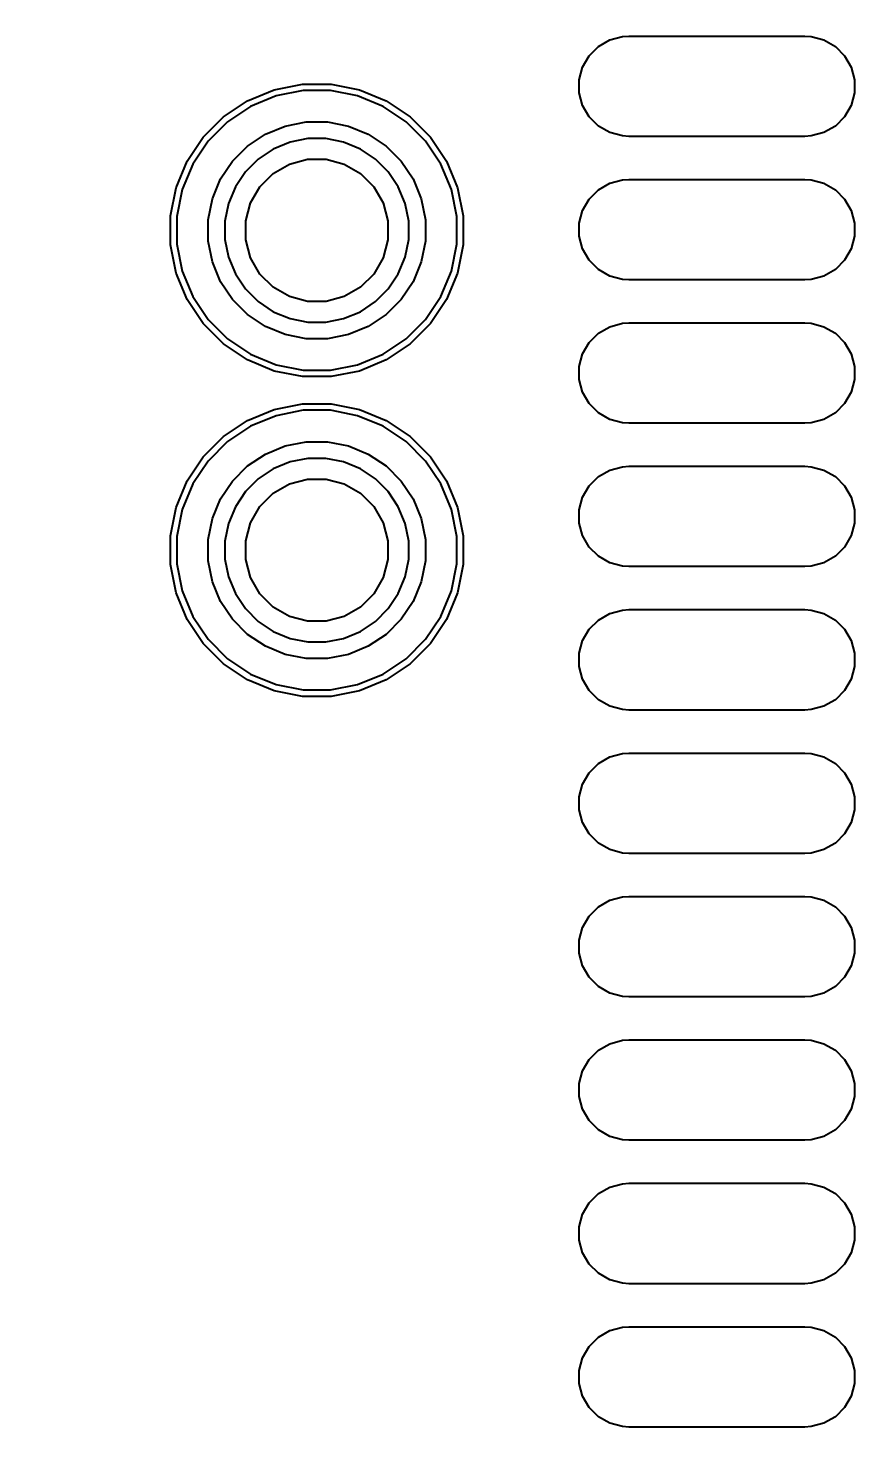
# Model space of a CAD drawing. Extents: x 76 to 193, y -170 to -23.
# Drawn here: x 132.14 to 137.9, y -143.28 to -133.38 of the extents above; entities that cross this region are included whole.
import ezdxf

# ---------------------------------------------------------------- set-up
doc = ezdxf.new("R2010")
doc.units = 0
doc.layers.get('0').update_dxf_attribs({"linetype": 'CONTINUOUS'})
doc.layers.get('Defpoints').update_dxf_attribs({"linetype": 'CONTINUOUS'})
doc.layers.add('BLACK', color=7, linetype='CONTINUOUS')
doc.dimstyles.get("Standard").update_dxf_attribs({"dimtxt": 3, "dimasz": 3, "dimexe": 0.18, "dimexo": 0.0625, "dimgap": 0.09, "dimtad": 0, "dimtih": 1, "dimtoh": 1, "dimzin": 0, "dimdsep": 46, "dimtxsty": 'Standard', "dimcen": 0.09, "dimclrd": 3, "dimclre": 3, "dimclrt": 3, "dimadec": 0, "dimazin": 0, "dimtfac": 1, "dimtofl": 0, "dimtmove": 0, "dimatfit": 3, "dimfxl": 1, "dimtolj": 1, "dimtzin": 0, "dimarcsym": 0})

# ---------------------------------------------------------------- blocks, each defined once
blk = doc.blocks.new('*D15')
at = {"color": 3, "linetype": 'Continuous', "lineweight": -2, "transparency": 16777216}
for p, q in [((134.4135, -52.4056), (82.0076, -52.4056)), ((82.1876, -55.4056), (82.1876, -103.5518)), ((82.1876, -154.878), (82.1876, -106.7318)), ((134.4855, -157.878), (82.0076, -157.878))]:
    blk.add_line(p, q, dxfattribs=at)
at = {"color": 3, "linetype": 'Continuous', "transparency": 16777216}
for points in [[(81.6876, -55.4056), (82.6876, -55.4056), (82.1876, -52.4056)], [(81.6876, -154.878), (82.6876, -154.878), (82.1876, -157.878)]]:
    blk.add_solid(points, dxfattribs=at)
at = {"layer": 'Defpoints', "color": 0, "linetype": 'Continuous', "transparency": 16777216}
for p in [(82.1876, -52.4056), (134.476, -52.4056), (134.548, -157.878)]:
    blk.add_point(p, dxfattribs=at)
at = {"color": 3, "linetype": 'Continuous', "transparency": 16777216, "insert": (82.1876, -105.1418), "char_height": 3, "attachment_point": 5}
blk.add_mtext('\\A1;105.47', dxfattribs=at)

msp = doc.modelspace()

# ---------------------------------------------------------------- linework, layer by layer
at = {"layer": 'BLACK', "linetype": 'Continuous'}
for p, q in [((136.116433, -133.502896), (136.195561, -133.457212)), ((136.116433, -133.502896), (136.195561, -133.457212)), ((136.195561, -133.457212), (136.283816, -133.433564)), ((136.195561, -133.457212), (136.283816, -133.433564)), ((136.283816, -133.433564), (136.3295, -133.43057)), ((136.283816, -133.433564), (136.3295, -133.43057)), ((136.3295, -133.43057), (137.5545, -133.43057)), ((136.3295, -133.43057), (137.5545, -133.43057)), ((137.5545, -133.43057), (137.600184, -133.433564)), ((137.5545, -133.43057), (137.600184, -133.433564)), ((137.600184, -133.433564), (137.688439, -133.457212)), ((137.600184, -133.433564), (137.688439, -133.457212)), ((137.688439, -133.457212), (137.767567, -133.502896)), ((137.688439, -133.457212), (137.767567, -133.502896)), ((136.006142, -133.646631), (136.051826, -133.567503)), ((136.006142, -133.646631), (136.051826, -133.567503)), ((136.051826, -133.567503), (136.116433, -133.502896)), ((136.051826, -133.567503), (136.116433, -133.502896)), ((137.767567, -133.502896), (137.832174, -133.567503)), ((137.767567, -133.502896), (137.832174, -133.567503)), ((137.832174, -133.567503), (137.877858, -133.646631)), ((137.832174, -133.567503), (137.877858, -133.646631)), ((135.982494, -133.734886), (136.006142, -133.646631)), ((135.982494, -133.734886), (136.006142, -133.646631)), ((137.877858, -133.646631), (137.901506, -133.734886)), ((137.877858, -133.646631), (137.901506, -133.734886)), ((133.856958, -133.804706), (134.054032, -133.765506)), ((134.054032, -133.765506), (134.254968, -133.765506)), ((134.254968, -133.765506), (134.452042, -133.804706)), ((135.982494, -133.826254), (135.982494, -133.734886)), ((135.982494, -133.826254), (135.982494, -133.734886)), ((137.901506, -133.734886), (137.901506, -133.826254)), ((137.901506, -133.734886), (137.901506, -133.826254)), ((133.504247, -133.993234), (133.671318, -133.881601)), ((133.671318, -133.881601), (133.856958, -133.804706)), ((133.870103, -133.848038), (133.692664, -133.921536)), ((134.058471, -133.81057), (133.870103, -133.848038)), ((134.250529, -133.81057), (134.058471, -133.81057)), ((134.438897, -133.848038), (134.250529, -133.81057)), ((134.616336, -133.921536), (134.438897, -133.848038)), ((134.452042, -133.804706), (134.637682, -133.881601)), ((134.637682, -133.881601), (134.804753, -133.993234)), ((136.006142, -133.914509), (135.982494, -133.826254)), ((136.006142, -133.914509), (135.982494, -133.826254)), ((137.901506, -133.826254), (137.877858, -133.914509)), ((137.901506, -133.826254), (137.877858, -133.914509)), ((133.692664, -133.921536), (133.532973, -134.028238)), ((134.776027, -134.028238), (134.616336, -133.921536)), ((136.051826, -133.993637), (136.006142, -133.914509)), ((136.051826, -133.993637), (136.006142, -133.914509)), ((137.877858, -133.914509), (137.832174, -133.993637)), ((137.877858, -133.914509), (137.832174, -133.993637)), ((133.362164, -134.135317), (133.504247, -133.993234)), ((133.532973, -134.028238), (133.397168, -134.164043)), ((133.796238, -134.11531), (133.933884, -134.058295)), ((133.933884, -134.058295), (134.080007, -134.02923)), ((134.080007, -134.02923), (134.228993, -134.02923)), ((134.228993, -134.02923), (134.375116, -134.058295)), ((134.375116, -134.058295), (134.512762, -134.11531)), ((134.911832, -134.164043), (134.776027, -134.028238)), ((134.804753, -133.993234), (134.946836, -134.135317)), ((136.116433, -134.058244), (136.051826, -133.993637)), ((136.116433, -134.058244), (136.051826, -133.993637)), ((136.195561, -134.103928), (136.116433, -134.058244)), ((136.195561, -134.103928), (136.116433, -134.058244)), ((137.767567, -134.058244), (137.688439, -134.103928)), ((137.767567, -134.058244), (137.688439, -134.103928)), ((137.832174, -133.993637), (137.767567, -134.058244)), ((137.832174, -133.993637), (137.767567, -134.058244)), ((133.250531, -134.302388), (133.362164, -134.135317)), ((133.397168, -134.164043), (133.290466, -134.323734)), ((133.672361, -134.198082), (133.796238, -134.11531)), ((133.967819, -134.170165), (133.851346, -134.218409)), ((134.091465, -134.14557), (133.967819, -134.170165)), ((134.217535, -134.14557), (134.091465, -134.14557)), ((134.341181, -134.170165), (134.217535, -134.14557)), ((134.457654, -134.218409), (134.341181, -134.170165)), ((134.512762, -134.11531), (134.636639, -134.198082)), ((135.018534, -134.323734), (134.911832, -134.164043)), ((134.946836, -134.135317), (135.058469, -134.302388)), ((136.283816, -134.127576), (136.195561, -134.103928)), ((136.283816, -134.127576), (136.195561, -134.103928)), ((136.3295, -134.13057), (136.283816, -134.127576)), ((136.3295, -134.13057), (136.283816, -134.127576)), ((137.5545, -134.13057), (136.3295, -134.13057)), ((137.5545, -134.13057), (136.3295, -134.13057)), ((137.600184, -134.127576), (137.5545, -134.13057)), ((137.600184, -134.127576), (137.5545, -134.13057)), ((137.688439, -134.103928), (137.600184, -134.127576)), ((137.688439, -134.103928), (137.600184, -134.127576)), ((133.567012, -134.303431), (133.672361, -134.198082)), ((133.851346, -134.218409), (133.746524, -134.288449)), ((134.562476, -134.288449), (134.457654, -134.218409)), ((134.636639, -134.198082), (134.741988, -134.303431)), ((133.173636, -134.488028), (133.250531, -134.302388)), ((133.290466, -134.323734), (133.216968, -134.501173)), ((133.48424, -134.427308), (133.567012, -134.303431)), ((133.657379, -134.377594), (133.587339, -134.482416)), ((133.746524, -134.288449), (133.657379, -134.377594)), ((133.850119, -134.388893), (133.963158, -134.32363)), ((133.963158, -134.32363), (134.089237, -134.289848)), ((134.089237, -134.289848), (134.219763, -134.289848)), ((134.219763, -134.289848), (134.345842, -134.32363)), ((134.345842, -134.32363), (134.458881, -134.388893)), ((134.651621, -134.377594), (134.562476, -134.288449)), ((134.721661, -134.482416), (134.651621, -134.377594)), ((134.741988, -134.303431), (134.82476, -134.427308)), ((135.092032, -134.501173), (135.018534, -134.323734)), ((135.058469, -134.302388), (135.135364, -134.488028)), ((133.427225, -134.564954), (133.48424, -134.427308)), ((133.587339, -134.482416), (133.539095, -134.598889)), ((133.69256, -134.594228), (133.757823, -134.481189)), ((133.757823, -134.481189), (133.850119, -134.388893)), ((134.458881, -134.388893), (134.551177, -134.481189)), ((134.551177, -134.481189), (134.61644, -134.594228)), ((134.769905, -134.598889), (134.721661, -134.482416)), ((134.82476, -134.427308), (134.881775, -134.564954)), ((136.116433, -134.502896), (136.195561, -134.457212)), ((136.116433, -134.502896), (136.195561, -134.457212)), ((136.195561, -134.457212), (136.283816, -134.433564)), ((136.195561, -134.457212), (136.283816, -134.433564)), ((136.283816, -134.433564), (136.3295, -134.43057)), ((136.283816, -134.433564), (136.3295, -134.43057)), ((136.3295, -134.43057), (137.5545, -134.43057)), ((136.3295, -134.43057), (137.5545, -134.43057)), ((137.5545, -134.43057), (137.600184, -134.433564)), ((137.5545, -134.43057), (137.600184, -134.433564)), ((137.600184, -134.433564), (137.688439, -134.457212)), ((137.600184, -134.433564), (137.688439, -134.457212)), ((137.688439, -134.457212), (137.767567, -134.502896)), ((137.688439, -134.457212), (137.767567, -134.502896)), ((133.134436, -134.685102), (133.173636, -134.488028)), ((133.216968, -134.501173), (133.1795, -134.689541)), ((133.39816, -134.711077), (133.427225, -134.564954)), ((134.881775, -134.564954), (134.91084, -134.711077)), ((135.1295, -134.689541), (135.092032, -134.501173)), ((135.135364, -134.488028), (135.174564, -134.685102)), ((136.006142, -134.646631), (136.051826, -134.567503)), ((136.006142, -134.646631), (136.051826, -134.567503)), ((136.051826, -134.567503), (136.116433, -134.502896)), ((136.051826, -134.567503), (136.116433, -134.502896)), ((137.767567, -134.502896), (137.832174, -134.567503)), ((137.767567, -134.502896), (137.832174, -134.567503)), ((137.832174, -134.567503), (137.877858, -134.646631)), ((137.832174, -134.567503), (137.877858, -134.646631)), ((133.539095, -134.598889), (133.5145, -134.722535)), ((133.658778, -134.720307), (133.69256, -134.594228)), ((134.61644, -134.594228), (134.650222, -134.720307)), ((134.7945, -134.722535), (134.769905, -134.598889)), ((135.982494, -134.734886), (136.006142, -134.646631)), ((135.982494, -134.734886), (136.006142, -134.646631)), ((137.877858, -134.646631), (137.901506, -134.734886)), ((137.877858, -134.646631), (137.901506, -134.734886)), ((133.134436, -134.689541), (133.134436, -134.685102)), ((133.134436, -134.886038), (133.134436, -134.689541)), ((133.1795, -134.689541), (133.1795, -134.881599)), ((133.39816, -134.722535), (133.39816, -134.711077)), ((133.39816, -134.860063), (133.39816, -134.722535)), ((133.5145, -134.722535), (133.5145, -134.848605)), ((133.658778, -134.850833), (133.658778, -134.720307)), ((134.650222, -134.720307), (134.650222, -134.850833)), ((134.7945, -134.848605), (134.7945, -134.722535)), ((134.91084, -134.711077), (134.91084, -134.860063)), ((135.1295, -134.881599), (135.1295, -134.689541)), ((135.174564, -134.685102), (135.174564, -134.886038)), ((135.982494, -134.826254), (135.982494, -134.734886)), ((135.982494, -134.826254), (135.982494, -134.734886)), ((137.901506, -134.734886), (137.901506, -134.826254)), ((137.901506, -134.734886), (137.901506, -134.826254)), ((133.1795, -134.881599), (133.216968, -135.069967)), ((133.427225, -135.006186), (133.39816, -134.860063)), ((133.5145, -134.848605), (133.539095, -134.972251)), ((133.69256, -134.976912), (133.658778, -134.850833)), ((134.650222, -134.850833), (134.61644, -134.976912)), ((134.769905, -134.972251), (134.7945, -134.848605)), ((134.91084, -134.860063), (134.881775, -135.006186)), ((135.092032, -135.069967), (135.1295, -134.881599)), ((136.006142, -134.914509), (135.982494, -134.826254)), ((136.006142, -134.914509), (135.982494, -134.826254)), ((137.901506, -134.826254), (137.877858, -134.914509)), ((137.901506, -134.826254), (137.877858, -134.914509)), ((133.173636, -135.083112), (133.134436, -134.886038)), ((133.539095, -134.972251), (133.587339, -135.088724)), ((133.757823, -135.089951), (133.69256, -134.976912)), ((134.61644, -134.976912), (134.551177, -135.089951)), ((134.721661, -135.088724), (134.769905, -134.972251)), ((135.174564, -134.886038), (135.135364, -135.083112)), ((136.051826, -134.993637), (136.006142, -134.914509)), ((136.051826, -134.993637), (136.006142, -134.914509)), ((137.877858, -134.914509), (137.832174, -134.993637)), ((137.877858, -134.914509), (137.832174, -134.993637)), ((133.216968, -135.069967), (133.290466, -135.247406)), ((133.48424, -135.143832), (133.427225, -135.006186)), ((134.881775, -135.006186), (134.82476, -135.143832)), ((135.018534, -135.247406), (135.092032, -135.069967)), ((136.116433, -135.058244), (136.051826, -134.993637)), ((136.116433, -135.058244), (136.051826, -134.993637)), ((136.195561, -135.103928), (136.116433, -135.058244)), ((136.195561, -135.103928), (136.116433, -135.058244)), ((137.767567, -135.058244), (137.688439, -135.103928)), ((137.767567, -135.058244), (137.688439, -135.103928)), ((137.832174, -134.993637), (137.767567, -135.058244)), ((137.832174, -134.993637), (137.767567, -135.058244)), ((133.250531, -135.268752), (133.173636, -135.083112)), ((133.567012, -135.267709), (133.48424, -135.143832)), ((133.587339, -135.088724), (133.657379, -135.193546)), ((133.850119, -135.182247), (133.757823, -135.089951)), ((134.551177, -135.089951), (134.458881, -135.182247)), ((134.651621, -135.193546), (134.721661, -135.088724)), ((134.82476, -135.143832), (134.741988, -135.267709)), ((135.135364, -135.083112), (135.058469, -135.268752)), ((136.283816, -135.127576), (136.195561, -135.103928)), ((136.283816, -135.127576), (136.195561, -135.103928)), ((136.3295, -135.13057), (136.283816, -135.127576)), ((136.3295, -135.13057), (136.283816, -135.127576)), ((137.5545, -135.13057), (136.3295, -135.13057)), ((137.5545, -135.13057), (136.3295, -135.13057)), ((137.600184, -135.127576), (137.5545, -135.13057)), ((137.600184, -135.127576), (137.5545, -135.13057)), ((137.688439, -135.103928), (137.600184, -135.127576)), ((137.688439, -135.103928), (137.600184, -135.127576)), ((133.362164, -135.435823), (133.250531, -135.268752)), ((133.290466, -135.247406), (133.397168, -135.407097)), ((133.672361, -135.373058), (133.567012, -135.267709)), ((133.657379, -135.193546), (133.746524, -135.282691)), ((133.963158, -135.24751), (133.850119, -135.182247)), ((134.089237, -135.281292), (133.963158, -135.24751)), ((134.345842, -135.24751), (134.219763, -135.281292)), ((134.458881, -135.182247), (134.345842, -135.24751)), ((134.562476, -135.282691), (134.651621, -135.193546)), ((134.741988, -135.267709), (134.636639, -135.373058)), ((134.911832, -135.407097), (135.018534, -135.247406)), ((135.058469, -135.268752), (134.946836, -135.435823)), ((133.796238, -135.45583), (133.672361, -135.373058)), ((133.746524, -135.282691), (133.851346, -135.352731)), ((133.851346, -135.352731), (133.967819, -135.400975)), ((134.219763, -135.281292), (134.089237, -135.281292)), ((134.341181, -135.400975), (134.457654, -135.352731)), ((134.457654, -135.352731), (134.562476, -135.282691)), ((134.636639, -135.373058), (134.512762, -135.45583)), ((133.504247, -135.577906), (133.362164, -135.435823)), ((133.397168, -135.407097), (133.532973, -135.542902)), ((133.933884, -135.512845), (133.796238, -135.45583)), ((133.967819, -135.400975), (134.091465, -135.42557)), ((134.091465, -135.42557), (134.217535, -135.42557)), ((134.217535, -135.42557), (134.341181, -135.400975)), ((134.512762, -135.45583), (134.375116, -135.512845)), ((134.776027, -135.542902), (134.911832, -135.407097)), ((134.946836, -135.435823), (134.804753, -135.577906)), ((136.116433, -135.502896), (136.195561, -135.457212)), ((136.116433, -135.502896), (136.195561, -135.457212)), ((136.195561, -135.457212), (136.283816, -135.433564)), ((136.195561, -135.457212), (136.283816, -135.433564)), ((136.283816, -135.433564), (136.3295, -135.43057)), ((136.283816, -135.433564), (136.3295, -135.43057)), ((136.3295, -135.43057), (137.5545, -135.43057)), ((136.3295, -135.43057), (137.5545, -135.43057)), ((137.5545, -135.43057), (137.600184, -135.433564)), ((137.5545, -135.43057), (137.600184, -135.433564)), ((137.600184, -135.433564), (137.688439, -135.457212)), ((137.600184, -135.433564), (137.688439, -135.457212)), ((137.688439, -135.457212), (137.767567, -135.502896)), ((137.688439, -135.457212), (137.767567, -135.502896)), ((133.532973, -135.542902), (133.692664, -135.649604)), ((134.080007, -135.54191), (133.933884, -135.512845)), ((134.228993, -135.54191), (134.080007, -135.54191)), ((134.375116, -135.512845), (134.228993, -135.54191)), ((134.616336, -135.649604), (134.776027, -135.542902)), ((136.006142, -135.646631), (136.051826, -135.567503)), ((136.006142, -135.646631), (136.051826, -135.567503)), ((136.051826, -135.567503), (136.116433, -135.502896)), ((136.051826, -135.567503), (136.116433, -135.502896)), ((137.767567, -135.502896), (137.832174, -135.567503)), ((137.767567, -135.502896), (137.832174, -135.567503)), ((137.832174, -135.567503), (137.877858, -135.646631)), ((137.832174, -135.567503), (137.877858, -135.646631)), ((133.671318, -135.689539), (133.504247, -135.577906)), ((133.692664, -135.649604), (133.870103, -135.723102)), ((134.438897, -135.723102), (134.616336, -135.649604)), ((134.804753, -135.577906), (134.637682, -135.689539)), ((135.982494, -135.734886), (136.006142, -135.646631)), ((135.982494, -135.734886), (136.006142, -135.646631)), ((137.877858, -135.646631), (137.901506, -135.734886)), ((137.877858, -135.646631), (137.901506, -135.734886)), ((133.856958, -135.766434), (133.671318, -135.689539)), ((134.054032, -135.805634), (133.856958, -135.766434)), ((133.870103, -135.723102), (134.058471, -135.76057)), ((134.058471, -135.76057), (134.250529, -135.76057)), ((134.250529, -135.76057), (134.438897, -135.723102)), ((134.452042, -135.766434), (134.254968, -135.805634)), ((134.637682, -135.689539), (134.452042, -135.766434)), ((135.982494, -135.826254), (135.982494, -135.734886)), ((135.982494, -135.826254), (135.982494, -135.734886)), ((137.901506, -135.734886), (137.901506, -135.826254)), ((137.901506, -135.734886), (137.901506, -135.826254)), ((134.254968, -135.805634), (134.054032, -135.805634)), ((136.006142, -135.914509), (135.982494, -135.826254)), ((136.006142, -135.914509), (135.982494, -135.826254)), ((137.901506, -135.826254), (137.877858, -135.914509)), ((137.901506, -135.826254), (137.877858, -135.914509)), ((136.051826, -135.993637), (136.006142, -135.914509)), ((136.051826, -135.993637), (136.006142, -135.914509)), ((137.877858, -135.914509), (137.832174, -135.993637)), ((137.877858, -135.914509), (137.832174, -135.993637)), ((133.671318, -136.111601), (133.856958, -136.034706)), ((133.856958, -136.034706), (134.054032, -135.995506)), ((134.058471, -136.04057), (133.870103, -136.078038)), ((134.054032, -135.995506), (134.254968, -135.995506)), ((134.250529, -136.04057), (134.058471, -136.04057)), ((134.438897, -136.078038), (134.250529, -136.04057)), ((134.254968, -135.995506), (134.452042, -136.034706)), ((134.452042, -136.034706), (134.637682, -136.111601)), ((136.116433, -136.058244), (136.051826, -135.993637)), ((136.116433, -136.058244), (136.051826, -135.993637)), ((136.195561, -136.103928), (136.116433, -136.058244)), ((136.195561, -136.103928), (136.116433, -136.058244)), ((137.767567, -136.058244), (137.688439, -136.103928)), ((137.767567, -136.058244), (137.688439, -136.103928)), ((137.832174, -135.993637), (137.767567, -136.058244)), ((137.832174, -135.993637), (137.767567, -136.058244)), ((133.504247, -136.223234), (133.671318, -136.111601)), ((133.692664, -136.151536), (133.532973, -136.258238)), ((133.870103, -136.078038), (133.692664, -136.151536)), ((134.616336, -136.151536), (134.438897, -136.078038)), ((134.776027, -136.258238), (134.616336, -136.151536)), ((134.637682, -136.111601), (134.804753, -136.223234)), ((136.283816, -136.127576), (136.195561, -136.103928)), ((136.283816, -136.127576), (136.195561, -136.103928)), ((136.3295, -136.13057), (136.283816, -136.127576)), ((136.3295, -136.13057), (136.283816, -136.127576)), ((137.5545, -136.13057), (136.3295, -136.13057)), ((137.5545, -136.13057), (136.3295, -136.13057)), ((137.600184, -136.127576), (137.5545, -136.13057)), ((137.600184, -136.127576), (137.5545, -136.13057)), ((137.688439, -136.103928), (137.600184, -136.127576)), ((137.688439, -136.103928), (137.600184, -136.127576)), ((133.362164, -136.365317), (133.504247, -136.223234)), ((133.532973, -136.258238), (133.397168, -136.394043)), ((133.933884, -136.288295), (134.080007, -136.25923)), ((134.080007, -136.25923), (134.228993, -136.25923)), ((134.228993, -136.25923), (134.375116, -136.288295)), ((134.911832, -136.394043), (134.776027, -136.258238)), ((134.804753, -136.223234), (134.946836, -136.365317)), ((133.250531, -136.532388), (133.362164, -136.365317)), ((133.672361, -136.428082), (133.796238, -136.34531)), ((133.796238, -136.34531), (133.933884, -136.288295)), ((134.375116, -136.288295), (134.512762, -136.34531)), ((134.512762, -136.34531), (134.636639, -136.428082)), ((134.946836, -136.365317), (135.058469, -136.532388)), ((133.397168, -136.394043), (133.290466, -136.553734)), ((133.567012, -136.533431), (133.672361, -136.428082)), ((133.851346, -136.448409), (133.746524, -136.518449)), ((133.967819, -136.400165), (133.851346, -136.448409)), ((134.091465, -136.37557), (133.967819, -136.400165)), ((134.217535, -136.37557), (134.091465, -136.37557)), ((134.341181, -136.400165), (134.217535, -136.37557)), ((134.457654, -136.448409), (134.341181, -136.400165)), ((134.562476, -136.518449), (134.457654, -136.448409)), ((134.636639, -136.428082), (134.741988, -136.533431)), ((135.018534, -136.553734), (134.911832, -136.394043)), ((136.116433, -136.502896), (136.195561, -136.457212)), ((136.116433, -136.502896), (136.195561, -136.457212)), ((136.195561, -136.457212), (136.283816, -136.433564)), ((136.195561, -136.457212), (136.283816, -136.433564)), ((136.283816, -136.433564), (136.3295, -136.43057)), ((136.283816, -136.433564), (136.3295, -136.43057)), ((136.3295, -136.43057), (137.5545, -136.43057)), ((136.3295, -136.43057), (137.5545, -136.43057)), ((137.5545, -136.43057), (137.600184, -136.433564)), ((137.5545, -136.43057), (137.600184, -136.433564)), ((137.600184, -136.433564), (137.688439, -136.457212)), ((137.600184, -136.433564), (137.688439, -136.457212)), ((137.688439, -136.457212), (137.767567, -136.502896)), ((137.688439, -136.457212), (137.767567, -136.502896)), ((133.173636, -136.718028), (133.250531, -136.532388)), ((133.290466, -136.553734), (133.216968, -136.731173)), ((133.48424, -136.657308), (133.567012, -136.533431)), ((133.746524, -136.518449), (133.657379, -136.607594)), ((133.850119, -136.618893), (133.963158, -136.55363)), ((133.963158, -136.55363), (134.089237, -136.519848)), ((134.089237, -136.519848), (134.219763, -136.519848)), ((134.219763, -136.519848), (134.345842, -136.55363)), ((134.345842, -136.55363), (134.458881, -136.618893)), ((134.651621, -136.607594), (134.562476, -136.518449)), ((134.741988, -136.533431), (134.82476, -136.657308)), ((135.092032, -136.731173), (135.018534, -136.553734)), ((135.058469, -136.532388), (135.135364, -136.718028)), ((136.051826, -136.567503), (136.116433, -136.502896)), ((136.051826, -136.567503), (136.116433, -136.502896)), ((137.767567, -136.502896), (137.832174, -136.567503)), ((137.767567, -136.502896), (137.832174, -136.567503)), ((133.427225, -136.794954), (133.48424, -136.657308)), ((133.657379, -136.607594), (133.587339, -136.712416)), ((133.757823, -136.711189), (133.850119, -136.618893)), ((134.458881, -136.618893), (134.551177, -136.711189)), ((134.721661, -136.712416), (134.651621, -136.607594)), ((134.82476, -136.657308), (134.881775, -136.794954)), ((135.982494, -136.734886), (136.006142, -136.646631)), ((135.982494, -136.734886), (136.006142, -136.646631)), ((136.006142, -136.646631), (136.051826, -136.567503)), ((136.006142, -136.646631), (136.051826, -136.567503)), ((137.832174, -136.567503), (137.877858, -136.646631)), ((137.832174, -136.567503), (137.877858, -136.646631)), ((137.877858, -136.646631), (137.901506, -136.734886)), ((137.877858, -136.646631), (137.901506, -136.734886)), ((133.134436, -136.915102), (133.173636, -136.718028)), ((133.216968, -136.731173), (133.1795, -136.919541)), ((133.587339, -136.712416), (133.539095, -136.828889)), ((133.69256, -136.824228), (133.757823, -136.711189)), ((134.551177, -136.711189), (134.61644, -136.824228)), ((134.769905, -136.828889), (134.721661, -136.712416)), ((135.1295, -136.919541), (135.092032, -136.731173)), ((135.135364, -136.718028), (135.174564, -136.915102)), ((135.982494, -136.826254), (135.982494, -136.734886)), ((135.982494, -136.826254), (135.982494, -136.734886)), ((137.901506, -136.734886), (137.901506, -136.826254)), ((137.901506, -136.734886), (137.901506, -136.826254)), ((133.39816, -136.941077), (133.427225, -136.794954)), ((133.539095, -136.828889), (133.5145, -136.952535)), ((133.658778, -136.950307), (133.69256, -136.824228)), ((134.61644, -136.824228), (134.650222, -136.950307)), ((134.7945, -136.952535), (134.769905, -136.828889)), ((134.881775, -136.794954), (134.91084, -136.941077)), ((136.006142, -136.914509), (135.982494, -136.826254)), ((136.006142, -136.914509), (135.982494, -136.826254)), ((137.901506, -136.826254), (137.877858, -136.914509)), ((137.901506, -136.826254), (137.877858, -136.914509)), ((133.134436, -136.919541), (133.134436, -136.915102)), ((133.134436, -137.116038), (133.134436, -136.919541)), ((133.1795, -136.919541), (133.1795, -137.111599)), ((133.39816, -136.952535), (133.39816, -136.941077)), ((133.39816, -137.090063), (133.39816, -136.952535)), ((133.5145, -136.952535), (133.5145, -137.078605)), ((133.658778, -137.080833), (133.658778, -136.950307)), ((134.650222, -136.950307), (134.650222, -137.080833)), ((134.7945, -137.078605), (134.7945, -136.952535)), ((134.91084, -136.941077), (134.91084, -137.090063)), ((135.1295, -137.111599), (135.1295, -136.919541)), ((135.174564, -136.915102), (135.174564, -137.116038)), ((136.051826, -136.993637), (136.006142, -136.914509)), ((136.051826, -136.993637), (136.006142, -136.914509)), ((137.877858, -136.914509), (137.832174, -136.993637)), ((137.877858, -136.914509), (137.832174, -136.993637)), ((136.116433, -137.058244), (136.051826, -136.993637)), ((136.116433, -137.058244), (136.051826, -136.993637)), ((136.195561, -137.103928), (136.116433, -137.058244)), ((136.195561, -137.103928), (136.116433, -137.058244)), ((137.767567, -137.058244), (137.688439, -137.103928)), ((137.767567, -137.058244), (137.688439, -137.103928)), ((137.832174, -136.993637), (137.767567, -137.058244)), ((137.832174, -136.993637), (137.767567, -137.058244)), ((133.173636, -137.313112), (133.134436, -137.116038)), ((133.1795, -137.111599), (133.216968, -137.299967)), ((133.427225, -137.236186), (133.39816, -137.090063)), ((133.5145, -137.078605), (133.539095, -137.202251)), ((133.69256, -137.206912), (133.658778, -137.080833)), ((134.650222, -137.080833), (134.61644, -137.206912)), ((134.769905, -137.202251), (134.7945, -137.078605)), ((134.91084, -137.090063), (134.881775, -137.236186)), ((135.092032, -137.299967), (135.1295, -137.111599)), ((135.174564, -137.116038), (135.135364, -137.313112)), ((136.283816, -137.127576), (136.195561, -137.103928)), ((136.283816, -137.127576), (136.195561, -137.103928)), ((136.3295, -137.13057), (136.283816, -137.127576)), ((136.3295, -137.13057), (136.283816, -137.127576)), ((137.5545, -137.13057), (136.3295, -137.13057)), ((137.5545, -137.13057), (136.3295, -137.13057)), ((137.600184, -137.127576), (137.5545, -137.13057)), ((137.600184, -137.127576), (137.5545, -137.13057)), ((137.688439, -137.103928), (137.600184, -137.127576)), ((137.688439, -137.103928), (137.600184, -137.127576)), ((133.48424, -137.373832), (133.427225, -137.236186)), ((133.539095, -137.202251), (133.587339, -137.318724)), ((133.757823, -137.319951), (133.69256, -137.206912)), ((134.61644, -137.206912), (134.551177, -137.319951)), ((134.721661, -137.318724), (134.769905, -137.202251)), ((134.881775, -137.236186), (134.82476, -137.373832)), ((133.250531, -137.498752), (133.173636, -137.313112)), ((133.216968, -137.299967), (133.290466, -137.477406)), ((133.587339, -137.318724), (133.657379, -137.423546)), ((133.850119, -137.412247), (133.757823, -137.319951)), ((134.551177, -137.319951), (134.458881, -137.412247)), ((134.651621, -137.423546), (134.721661, -137.318724)), ((135.018534, -137.477406), (135.092032, -137.299967)), ((135.135364, -137.313112), (135.058469, -137.498752)), ((133.567012, -137.497709), (133.48424, -137.373832)), ((133.657379, -137.423546), (133.746524, -137.512691)), ((133.963158, -137.47751), (133.850119, -137.412247)), ((134.458881, -137.412247), (134.345842, -137.47751)), ((134.562476, -137.512691), (134.651621, -137.423546)), ((134.82476, -137.373832), (134.741988, -137.497709)), ((136.195561, -137.457212), (136.283816, -137.433564)), ((136.195561, -137.457212), (136.283816, -137.433564)), ((136.283816, -137.433564), (136.3295, -137.43057)), ((136.283816, -137.433564), (136.3295, -137.43057)), ((136.3295, -137.43057), (137.5545, -137.43057)), ((136.3295, -137.43057), (137.5545, -137.43057)), ((137.5545, -137.43057), (137.600184, -137.433564)), ((137.5545, -137.43057), (137.600184, -137.433564)), ((137.600184, -137.433564), (137.688439, -137.457212)), ((137.600184, -137.433564), (137.688439, -137.457212)), ((133.362164, -137.665823), (133.250531, -137.498752)), ((133.290466, -137.477406), (133.397168, -137.637097)), ((133.672361, -137.603058), (133.567012, -137.497709)), ((133.746524, -137.512691), (133.851346, -137.582731)), ((134.089237, -137.511292), (133.963158, -137.47751)), ((134.219763, -137.511292), (134.089237, -137.511292)), ((134.345842, -137.47751), (134.219763, -137.511292)), ((134.457654, -137.582731), (134.562476, -137.512691)), ((134.741988, -137.497709), (134.636639, -137.603058)), ((134.911832, -137.637097), (135.018534, -137.477406)), ((135.058469, -137.498752), (134.946836, -137.665823)), ((136.051826, -137.567503), (136.116433, -137.502896)), ((136.051826, -137.567503), (136.116433, -137.502896)), ((136.116433, -137.502896), (136.195561, -137.457212)), ((136.116433, -137.502896), (136.195561, -137.457212)), ((137.688439, -137.457212), (137.767567, -137.502896)), ((137.688439, -137.457212), (137.767567, -137.502896)), ((137.767567, -137.502896), (137.832174, -137.567503)), ((137.767567, -137.502896), (137.832174, -137.567503)), ((133.397168, -137.637097), (133.532973, -137.772902)), ((133.796238, -137.68583), (133.672361, -137.603058)), ((133.851346, -137.582731), (133.967819, -137.630975)), ((133.967819, -137.630975), (134.091465, -137.65557)), ((134.217535, -137.65557), (134.341181, -137.630975)), ((134.341181, -137.630975), (134.457654, -137.582731)), ((134.636639, -137.603058), (134.512762, -137.68583)), ((134.776027, -137.772902), (134.911832, -137.637097)), ((135.982494, -137.734886), (136.006142, -137.646631)), ((135.982494, -137.734886), (136.006142, -137.646631)), ((136.006142, -137.646631), (136.051826, -137.567503)), ((136.006142, -137.646631), (136.051826, -137.567503)), ((137.832174, -137.567503), (137.877858, -137.646631)), ((137.832174, -137.567503), (137.877858, -137.646631)), ((137.877858, -137.646631), (137.901506, -137.734886)), ((137.877858, -137.646631), (137.901506, -137.734886)), ((133.504247, -137.807906), (133.362164, -137.665823)), ((133.933884, -137.742845), (133.796238, -137.68583)), ((134.080007, -137.77191), (133.933884, -137.742845)), ((134.091465, -137.65557), (134.217535, -137.65557)), ((134.375116, -137.742845), (134.228993, -137.77191)), ((134.512762, -137.68583), (134.375116, -137.742845)), ((134.946836, -137.665823), (134.804753, -137.807906)), ((135.982494, -137.826254), (135.982494, -137.734886)), ((135.982494, -137.826254), (135.982494, -137.734886)), ((137.901506, -137.734886), (137.901506, -137.826254)), ((137.901506, -137.734886), (137.901506, -137.826254)), ((133.671318, -137.919539), (133.504247, -137.807906)), ((133.532973, -137.772902), (133.692664, -137.879604)), ((134.228993, -137.77191), (134.080007, -137.77191)), ((134.616336, -137.879604), (134.776027, -137.772902)), ((134.804753, -137.807906), (134.637682, -137.919539)), ((136.006142, -137.914509), (135.982494, -137.826254)), ((136.006142, -137.914509), (135.982494, -137.826254)), ((137.901506, -137.826254), (137.877858, -137.914509)), ((137.901506, -137.826254), (137.877858, -137.914509)), ((133.856958, -137.996434), (133.671318, -137.919539)), ((133.692664, -137.879604), (133.870103, -137.953102)), ((134.438897, -137.953102), (134.616336, -137.879604)), ((134.637682, -137.919539), (134.452042, -137.996434)), ((136.051826, -137.993637), (136.006142, -137.914509)), ((136.051826, -137.993637), (136.006142, -137.914509)), ((137.877858, -137.914509), (137.832174, -137.993637)), ((137.877858, -137.914509), (137.832174, -137.993637)), ((134.054032, -138.035634), (133.856958, -137.996434)), ((133.870103, -137.953102), (134.058471, -137.99057)), ((134.254968, -138.035634), (134.054032, -138.035634)), ((134.058471, -137.99057), (134.250529, -137.99057)), ((134.250529, -137.99057), (134.438897, -137.953102)), ((134.452042, -137.996434), (134.254968, -138.035634)), ((136.116433, -138.058244), (136.051826, -137.993637)), ((136.116433, -138.058244), (136.051826, -137.993637)), ((137.832174, -137.993637), (137.767567, -138.058244)), ((137.832174, -137.993637), (137.767567, -138.058244)), ((136.195561, -138.103928), (136.116433, -138.058244)), ((136.195561, -138.103928), (136.116433, -138.058244)), ((136.283816, -138.127576), (136.195561, -138.103928)), ((136.283816, -138.127576), (136.195561, -138.103928)), ((136.3295, -138.13057), (136.283816, -138.127576)), ((136.3295, -138.13057), (136.283816, -138.127576)), ((137.5545, -138.13057), (136.3295, -138.13057)), ((137.5545, -138.13057), (136.3295, -138.13057)), ((137.600184, -138.127576), (137.5545, -138.13057)), ((137.600184, -138.127576), (137.5545, -138.13057)), ((137.688439, -138.103928), (137.600184, -138.127576)), ((137.688439, -138.103928), (137.600184, -138.127576)), ((137.767567, -138.058244), (137.688439, -138.103928)), ((137.767567, -138.058244), (137.688439, -138.103928)), ((136.195561, -138.457212), (136.283816, -138.433564)), ((136.195561, -138.457212), (136.283816, -138.433564)), ((136.283816, -138.433564), (136.3295, -138.43057)), ((136.283816, -138.433564), (136.3295, -138.43057)), ((136.3295, -138.43057), (137.5545, -138.43057)), ((136.3295, -138.43057), (137.5545, -138.43057)), ((137.5545, -138.43057), (137.600184, -138.433564)), ((137.5545, -138.43057), (137.600184, -138.433564)), ((137.600184, -138.433564), (137.688439, -138.457212)), ((137.600184, -138.433564), (137.688439, -138.457212)), ((136.051826, -138.567503), (136.116433, -138.502896)), ((136.051826, -138.567503), (136.116433, -138.502896)), ((136.116433, -138.502896), (136.195561, -138.457212)), ((136.116433, -138.502896), (136.195561, -138.457212)), ((137.688439, -138.457212), (137.767567, -138.502896)), ((137.688439, -138.457212), (137.767567, -138.502896)), ((137.767567, -138.502896), (137.832174, -138.567503)), ((137.767567, -138.502896), (137.832174, -138.567503)), ((136.006142, -138.646631), (136.051826, -138.567503)), ((136.006142, -138.646631), (136.051826, -138.567503)), ((137.832174, -138.567503), (137.877858, -138.646631)), ((137.832174, -138.567503), (137.877858, -138.646631)), ((135.982494, -138.734886), (136.006142, -138.646631)), ((135.982494, -138.734886), (136.006142, -138.646631)), ((135.982494, -138.826254), (135.982494, -138.734886)), ((135.982494, -138.826254), (135.982494, -138.734886)), ((137.877858, -138.646631), (137.901506, -138.734886)), ((137.877858, -138.646631), (137.901506, -138.734886)), ((137.901506, -138.734886), (137.901506, -138.826254)), ((137.901506, -138.734886), (137.901506, -138.826254)), ((136.006142, -138.914509), (135.982494, -138.826254)), ((136.006142, -138.914509), (135.982494, -138.826254)), ((137.901506, -138.826254), (137.877858, -138.914509)), ((137.901506, -138.826254), (137.877858, -138.914509)), ((136.051826, -138.993637), (136.006142, -138.914509)), ((136.051826, -138.993637), (136.006142, -138.914509)), ((137.877858, -138.914509), (137.832174, -138.993637)), ((137.877858, -138.914509), (137.832174, -138.993637)), ((136.116433, -139.058244), (136.051826, -138.993637)), ((136.116433, -139.058244), (136.051826, -138.993637)), ((137.832174, -138.993637), (137.767567, -139.058244)), ((137.832174, -138.993637), (137.767567, -139.058244)), ((136.195561, -139.103928), (136.116433, -139.058244)), ((136.195561, -139.103928), (136.116433, -139.058244)), ((136.283816, -139.127576), (136.195561, -139.103928)), ((136.283816, -139.127576), (136.195561, -139.103928)), ((136.3295, -139.13057), (136.283816, -139.127576)), ((136.3295, -139.13057), (136.283816, -139.127576)), ((137.5545, -139.13057), (136.3295, -139.13057)), ((137.5545, -139.13057), (136.3295, -139.13057)), ((137.600184, -139.127576), (137.5545, -139.13057)), ((137.600184, -139.127576), (137.5545, -139.13057)), ((137.688439, -139.103928), (137.600184, -139.127576)), ((137.688439, -139.103928), (137.600184, -139.127576)), ((137.767567, -139.058244), (137.688439, -139.103928)), ((137.767567, -139.058244), (137.688439, -139.103928)), ((136.195561, -139.457212), (136.283816, -139.433564)), ((136.195561, -139.457212), (136.283816, -139.433564)), ((136.283816, -139.433564), (136.3295, -139.43057)), ((136.283816, -139.433564), (136.3295, -139.43057)), ((136.3295, -139.43057), (137.5545, -139.43057)), ((136.3295, -139.43057), (137.5545, -139.43057)), ((137.5545, -139.43057), (137.600184, -139.433564)), ((137.5545, -139.43057), (137.600184, -139.433564)), ((137.600184, -139.433564), (137.688439, -139.457212)), ((137.600184, -139.433564), (137.688439, -139.457212)), ((136.051826, -139.567503), (136.116433, -139.502896)), ((136.051826, -139.567503), (136.116433, -139.502896)), ((136.116433, -139.502896), (136.195561, -139.457212)), ((136.116433, -139.502896), (136.195561, -139.457212)), ((137.688439, -139.457212), (137.767567, -139.502896)), ((137.688439, -139.457212), (137.767567, -139.502896)), ((137.767567, -139.502896), (137.832174, -139.567503)), ((137.767567, -139.502896), (137.832174, -139.567503)), ((136.006142, -139.646631), (136.051826, -139.567503)), ((136.006142, -139.646631), (136.051826, -139.567503)), ((137.832174, -139.567503), (137.877858, -139.646631)), ((137.832174, -139.567503), (137.877858, -139.646631)), ((135.982494, -139.734886), (136.006142, -139.646631)), ((135.982494, -139.734886), (136.006142, -139.646631)), ((137.877858, -139.646631), (137.901506, -139.734886)), ((137.877858, -139.646631), (137.901506, -139.734886)), ((135.982494, -139.826254), (135.982494, -139.734886)), ((135.982494, -139.826254), (135.982494, -139.734886)), ((136.006142, -139.914509), (135.982494, -139.826254)), ((136.006142, -139.914509), (135.982494, -139.826254)), ((137.901506, -139.826254), (137.877858, -139.914509)), ((137.901506, -139.826254), (137.877858, -139.914509)), ((137.901506, -139.734886), (137.901506, -139.826254)), ((137.901506, -139.734886), (137.901506, -139.826254)), ((136.051826, -139.993637), (136.006142, -139.914509)), ((136.051826, -139.993637), (136.006142, -139.914509)), ((137.877858, -139.914509), (137.832174, -139.993637)), ((137.877858, -139.914509), (137.832174, -139.993637)), ((136.116433, -140.058244), (136.051826, -139.993637)), ((136.116433, -140.058244), (136.051826, -139.993637)), ((137.832174, -139.993637), (137.767567, -140.058244)), ((137.832174, -139.993637), (137.767567, -140.058244)), ((136.195561, -140.103928), (136.116433, -140.058244)), ((136.195561, -140.103928), (136.116433, -140.058244)), ((136.283816, -140.127576), (136.195561, -140.103928)), ((136.283816, -140.127576), (136.195561, -140.103928)), ((136.3295, -140.13057), (136.283816, -140.127576)), ((136.3295, -140.13057), (136.283816, -140.127576)), ((137.600184, -140.127576), (137.5545, -140.13057)), ((137.600184, -140.127576), (137.5545, -140.13057)), ((137.688439, -140.103928), (137.600184, -140.127576)), ((137.688439, -140.103928), (137.600184, -140.127576)), ((137.767567, -140.058244), (137.688439, -140.103928)), ((137.767567, -140.058244), (137.688439, -140.103928)), ((137.5545, -140.13057), (136.3295, -140.13057)), ((137.5545, -140.13057), (136.3295, -140.13057)), ((136.051826, -140.567503), (136.116433, -140.502896)), ((136.051826, -140.567503), (136.116433, -140.502896)), ((136.116433, -140.502896), (136.195561, -140.457212)), ((136.116433, -140.502896), (136.195561, -140.457212)), ((136.195561, -140.457212), (136.283816, -140.433564)), ((136.195561, -140.457212), (136.283816, -140.433564)), ((136.283816, -140.433564), (136.3295, -140.43057)), ((136.283816, -140.433564), (136.3295, -140.43057)), ((136.3295, -140.43057), (137.5545, -140.43057)), ((136.3295, -140.43057), (137.5545, -140.43057)), ((137.5545, -140.43057), (137.600184, -140.433564)), ((137.5545, -140.43057), (137.600184, -140.433564)), ((137.600184, -140.433564), (137.688439, -140.457212)), ((137.600184, -140.433564), (137.688439, -140.457212)), ((137.688439, -140.457212), (137.767567, -140.502896)), ((137.688439, -140.457212), (137.767567, -140.502896)), ((137.767567, -140.502896), (137.832174, -140.567503)), ((137.767567, -140.502896), (137.832174, -140.567503)), ((136.006142, -140.646631), (136.051826, -140.567503)), ((136.006142, -140.646631), (136.051826, -140.567503)), ((137.832174, -140.567503), (137.877858, -140.646631)), ((137.832174, -140.567503), (137.877858, -140.646631)), ((135.982494, -140.734886), (136.006142, -140.646631)), ((135.982494, -140.734886), (136.006142, -140.646631)), ((137.877858, -140.646631), (137.901506, -140.734886)), ((137.877858, -140.646631), (137.901506, -140.734886)), ((135.982494, -140.826254), (135.982494, -140.734886)), ((135.982494, -140.826254), (135.982494, -140.734886)), ((137.901506, -140.734886), (137.901506, -140.826254)), ((137.901506, -140.734886), (137.901506, -140.826254)), ((136.006142, -140.914509), (135.982494, -140.826254)), ((136.006142, -140.914509), (135.982494, -140.826254)), ((136.051826, -140.993637), (136.006142, -140.914509)), ((136.051826, -140.993637), (136.006142, -140.914509)), ((137.877858, -140.914509), (137.832174, -140.993637)), ((137.877858, -140.914509), (137.832174, -140.993637)), ((137.901506, -140.826254), (137.877858, -140.914509)), ((137.901506, -140.826254), (137.877858, -140.914509)), ((136.116433, -141.058244), (136.051826, -140.993637)), ((136.116433, -141.058244), (136.051826, -140.993637)), ((137.832174, -140.993637), (137.767567, -141.058244)), ((137.832174, -140.993637), (137.767567, -141.058244)), ((136.195561, -141.103928), (136.116433, -141.058244)), ((136.195561, -141.103928), (136.116433, -141.058244)), ((136.283816, -141.127576), (136.195561, -141.103928)), ((136.283816, -141.127576), (136.195561, -141.103928)), ((137.688439, -141.103928), (137.600184, -141.127576)), ((137.688439, -141.103928), (137.600184, -141.127576)), ((137.767567, -141.058244), (137.688439, -141.103928)), ((137.767567, -141.058244), (137.688439, -141.103928)), ((136.3295, -141.13057), (136.283816, -141.127576)), ((136.3295, -141.13057), (136.283816, -141.127576)), ((137.5545, -141.13057), (136.3295, -141.13057)), ((137.5545, -141.13057), (136.3295, -141.13057)), ((137.600184, -141.127576), (137.5545, -141.13057)), ((137.600184, -141.127576), (137.5545, -141.13057)), ((136.051826, -141.567503), (136.116433, -141.502896)), ((136.051826, -141.567503), (136.116433, -141.502896)), ((136.116433, -141.502896), (136.195561, -141.457212)), ((136.116433, -141.502896), (136.195561, -141.457212)), ((136.195561, -141.457212), (136.283816, -141.433564)), ((136.195561, -141.457212), (136.283816, -141.433564)), ((136.283816, -141.433564), (136.3295, -141.43057)), ((136.283816, -141.433564), (136.3295, -141.43057)), ((136.3295, -141.43057), (137.5545, -141.43057)), ((136.3295, -141.43057), (137.5545, -141.43057)), ((137.5545, -141.43057), (137.600184, -141.433564)), ((137.5545, -141.43057), (137.600184, -141.433564)), ((137.600184, -141.433564), (137.688439, -141.457212)), ((137.600184, -141.433564), (137.688439, -141.457212)), ((137.688439, -141.457212), (137.767567, -141.502896)), ((137.688439, -141.457212), (137.767567, -141.502896)), ((137.767567, -141.502896), (137.832174, -141.567503)), ((137.767567, -141.502896), (137.832174, -141.567503)), ((136.006142, -141.646631), (136.051826, -141.567503)), ((136.006142, -141.646631), (136.051826, -141.567503)), ((137.832174, -141.567503), (137.877858, -141.646631)), ((137.832174, -141.567503), (137.877858, -141.646631)), ((135.982494, -141.734886), (136.006142, -141.646631)), ((135.982494, -141.734886), (136.006142, -141.646631)), ((137.877858, -141.646631), (137.901506, -141.734886)), ((137.877858, -141.646631), (137.901506, -141.734886)), ((135.982494, -141.826254), (135.982494, -141.734886)), ((135.982494, -141.826254), (135.982494, -141.734886)), ((137.901506, -141.734886), (137.901506, -141.826254)), ((137.901506, -141.734886), (137.901506, -141.826254)), ((136.006142, -141.914509), (135.982494, -141.826254)), ((136.006142, -141.914509), (135.982494, -141.826254)), ((137.901506, -141.826254), (137.877858, -141.914509)), ((137.901506, -141.826254), (137.877858, -141.914509)), ((136.051826, -141.993637), (136.006142, -141.914509)), ((136.051826, -141.993637), (136.006142, -141.914509)), ((136.116433, -142.058244), (136.051826, -141.993637)), ((136.116433, -142.058244), (136.051826, -141.993637)), ((137.832174, -141.993637), (137.767567, -142.058244)), ((137.832174, -141.993637), (137.767567, -142.058244)), ((137.877858, -141.914509), (137.832174, -141.993637)), ((137.877858, -141.914509), (137.832174, -141.993637)), ((136.195561, -142.103928), (136.116433, -142.058244)), ((136.195561, -142.103928), (136.116433, -142.058244)), ((136.283816, -142.127576), (136.195561, -142.103928)), ((136.283816, -142.127576), (136.195561, -142.103928)), ((137.688439, -142.103928), (137.600184, -142.127576)), ((137.688439, -142.103928), (137.600184, -142.127576)), ((137.767567, -142.058244), (137.688439, -142.103928)), ((137.767567, -142.058244), (137.688439, -142.103928)), ((136.3295, -142.13057), (136.283816, -142.127576)), ((136.3295, -142.13057), (136.283816, -142.127576)), ((137.5545, -142.13057), (136.3295, -142.13057)), ((137.5545, -142.13057), (136.3295, -142.13057)), ((137.600184, -142.127576), (137.5545, -142.13057)), ((137.600184, -142.127576), (137.5545, -142.13057)), ((136.051826, -142.567503), (136.116433, -142.502896)), ((136.051826, -142.567503), (136.116433, -142.502896)), ((136.116433, -142.502896), (136.195561, -142.457212)), ((136.116433, -142.502896), (136.195561, -142.457212)), ((136.195561, -142.457212), (136.283816, -142.433564)), ((136.195561, -142.457212), (136.283816, -142.433564)), ((136.283816, -142.433564), (136.3295, -142.43057)), ((136.283816, -142.433564), (136.3295, -142.43057)), ((136.3295, -142.43057), (137.5545, -142.43057)), ((136.3295, -142.43057), (137.5545, -142.43057)), ((137.5545, -142.43057), (137.600184, -142.433564)), ((137.5545, -142.43057), (137.600184, -142.433564)), ((137.600184, -142.433564), (137.688439, -142.457212)), ((137.600184, -142.433564), (137.688439, -142.457212)), ((137.688439, -142.457212), (137.767567, -142.502896)), ((137.688439, -142.457212), (137.767567, -142.502896)), ((137.767567, -142.502896), (137.832174, -142.567503)), ((137.767567, -142.502896), (137.832174, -142.567503)), ((136.006142, -142.646631), (136.051826, -142.567503)), ((136.006142, -142.646631), (136.051826, -142.567503)), ((137.832174, -142.567503), (137.877858, -142.646631)), ((137.832174, -142.567503), (137.877858, -142.646631)), ((135.982494, -142.734886), (136.006142, -142.646631)), ((135.982494, -142.734886), (136.006142, -142.646631)), ((137.877858, -142.646631), (137.901506, -142.734886)), ((137.877858, -142.646631), (137.901506, -142.734886)), ((135.982494, -142.826254), (135.982494, -142.734886)), ((135.982494, -142.826254), (135.982494, -142.734886)), ((137.901506, -142.734886), (137.901506, -142.826254)), ((137.901506, -142.734886), (137.901506, -142.826254)), ((136.006142, -142.914509), (135.982494, -142.826254)), ((136.006142, -142.914509), (135.982494, -142.826254)), ((137.901506, -142.826254), (137.877858, -142.914509)), ((137.901506, -142.826254), (137.877858, -142.914509)), ((136.051826, -142.993637), (136.006142, -142.914509)), ((136.051826, -142.993637), (136.006142, -142.914509)), ((136.116433, -143.058244), (136.051826, -142.993637)), ((136.116433, -143.058244), (136.051826, -142.993637)), ((137.832174, -142.993637), (137.767567, -143.058244)), ((137.832174, -142.993637), (137.767567, -143.058244)), ((137.877858, -142.914509), (137.832174, -142.993637)), ((137.877858, -142.914509), (137.832174, -142.993637)), ((136.195561, -143.103928), (136.116433, -143.058244)), ((136.195561, -143.103928), (136.116433, -143.058244)), ((137.767567, -143.058244), (137.688439, -143.103928)), ((137.767567, -143.058244), (137.688439, -143.103928)), ((136.283816, -143.127576), (136.195561, -143.103928)), ((136.283816, -143.127576), (136.195561, -143.103928)), ((136.3295, -143.13057), (136.283816, -143.127576)), ((136.3295, -143.13057), (136.283816, -143.127576)), ((137.5545, -143.13057), (136.3295, -143.13057)), ((137.5545, -143.13057), (136.3295, -143.13057)), ((137.600184, -143.127576), (137.5545, -143.13057)), ((137.600184, -143.127576), (137.5545, -143.13057)), ((137.688439, -143.103928), (137.600184, -143.127576)), ((137.688439, -143.103928), (137.600184, -143.127576))]:
    msp.add_line(p, q, dxfattribs=at)

# ---------------------------------------------------------------- dimensions: what is measured, and where the dimension line sits
at = {"linetype": 'Continuous'}
dim = msp.add_linear_dim(base=(82.187598, -52.40557), p1=(134.548001, -157.87797), p2=(134.476001, -52.40557), angle=90, dimstyle='Standard', dxfattribs=at)
dim.commit()
dim.dimension.update_dxf_attribs({"geometry": '*D15', "text_midpoint": (82.187598, -105.14177)})

doc.saveas('drawing.dxf')
